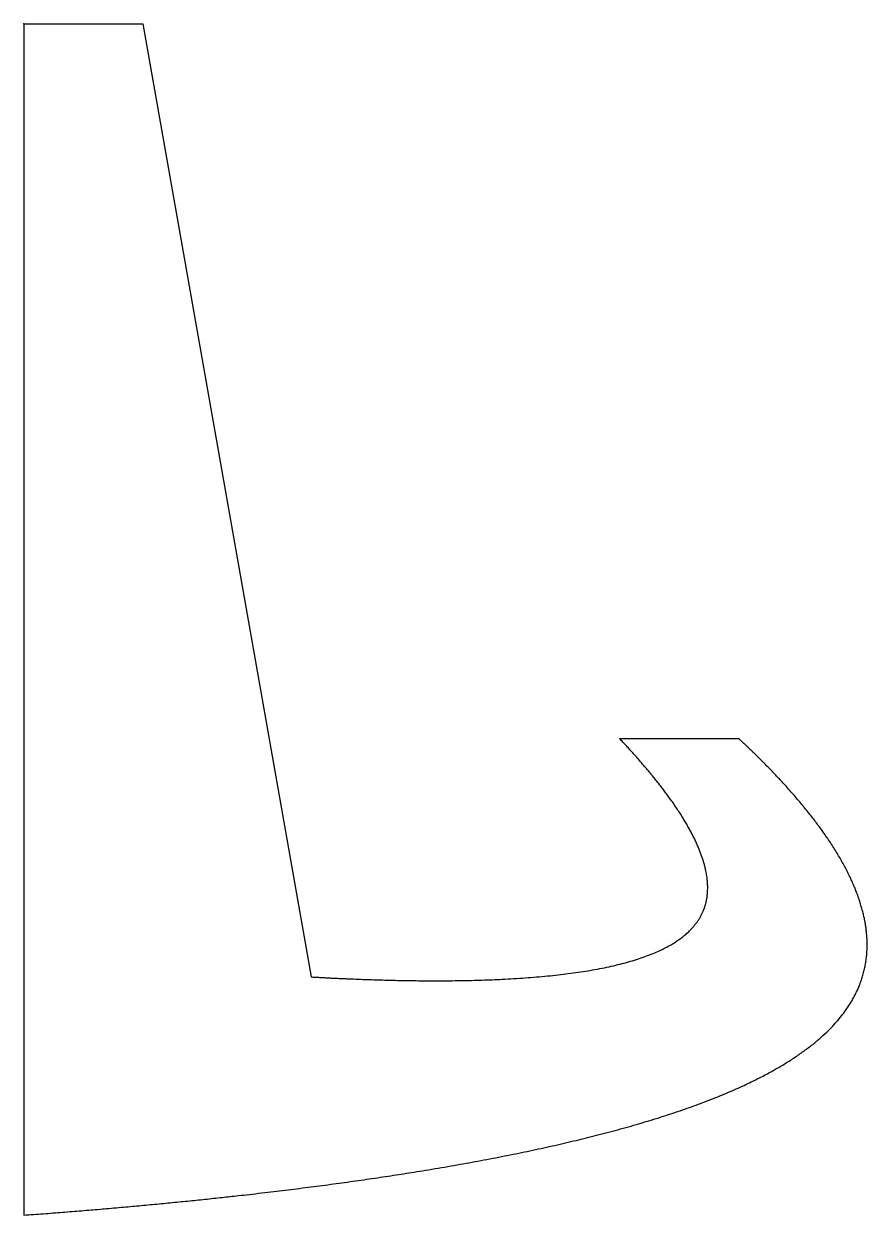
# Model space of a CAD drawing. Header units: millimetres. Extents: x 0 to 3.54, y -5 to 0.
import ezdxf

# ---------------------------------------------------------------- set-up
doc = ezdxf.new("R2010")
doc.units = ezdxf.units.MM
doc.layers.get('0').update_dxf_attribs({"linetype": 'CONTINUOUS'})

msp = doc.modelspace()

# ---------------------------------------------------------------- linework, layer by layer
for p, q in [((0, 0), (0, -5)), ((0, 0), (0.5, 0)), ((0.5, 0), (1.2053, -4)), ((2.5, -3), (3, -3))]:
    msp.add_line(p, q)
for points in [[(1.2053, -4), (1.2976, -4.0053), (1.4765, -4.0137), (1.7282, -4.0199), (2.0298, -4.0153), (2.3459, -3.9864), (2.5951, -3.932), (2.7708, -3.8496), (2.8677, -3.7372), (2.8858, -3.5948), (2.8299, -3.4242), (2.7301, -3.2667), (2.6262, -3.1376), (2.5442, -3.0467), (2.5, -3)], [(0, -5), (0.1812, -4.9867), (0.5338, -4.958), (1.0332, -4.9084), (1.6392, -4.8291), (2.2894, -4.7062), (2.8206, -4.5572), (3.219, -4.3789), (3.4717, -4.1685), (3.5725, -3.9246), (3.5271, -3.6484), (3.3808, -3.4033), (3.2127, -3.2066), (3.0752, -3.0698), (3, -3)]]:
    msp.add_open_spline(points, degree=5)
msp.add_point((0, 0))

doc.saveas('drawing.dxf')
